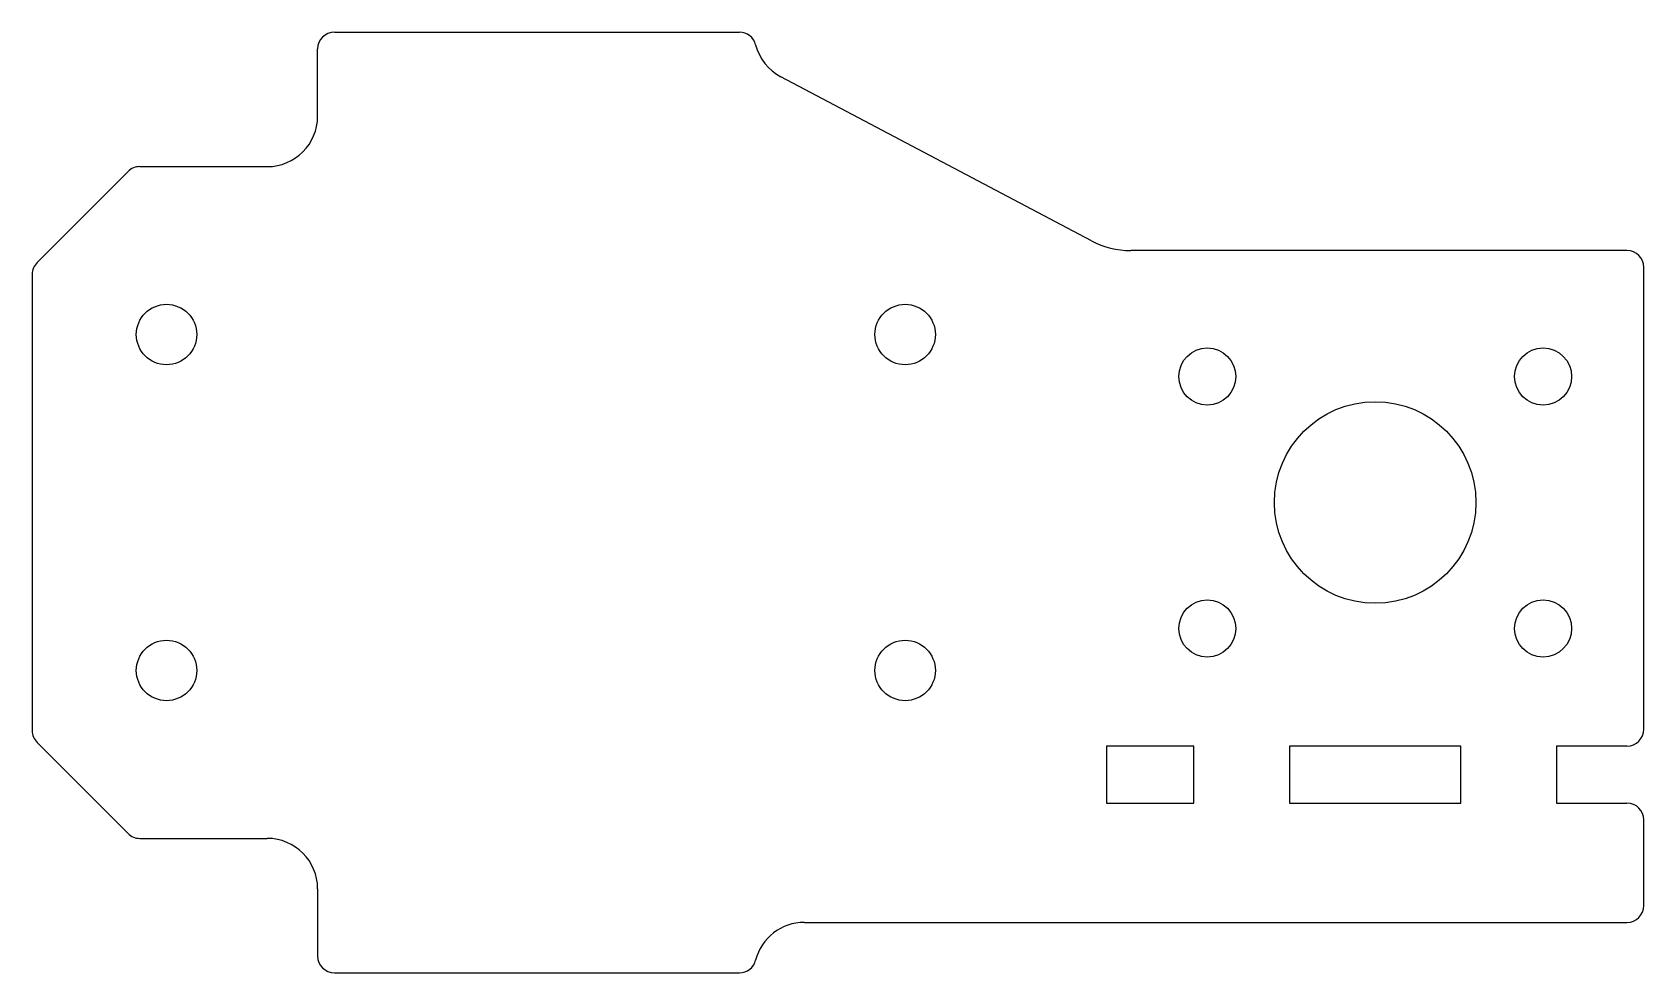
# Model space of a CAD drawing. Header units: millimetres. Extents: x -80 to 16, y -28 to 28.
import ezdxf

# ---------------------------------------------------------------- set-up
doc = ezdxf.new("R2010")
doc.units = ezdxf.units.MM

msp = doc.modelspace()

# ---------------------------------------------------------------- linework, layer by layer
at = {"color": 7, "linetype": 'Continuous', "lineweight": 25}
for p, q in [((-62, 28), (-37.873, 28)), ((-63, 23), (-63, 27)), ((-16.895, 15.578), (-35.401, 25.347)), ((-74.293, 19.707), (-79.707, 14.293)), ((-73.586, 20), (-66, 20)), ((15, 15), (-14.561, 15)), ((-80, 13.586), (-80, -13.586)), ((16, -13.5), (16, 14)), ((-79.707, -14.293), (-74.293, -19.707)), ((-16, -14.5), (-16, -17.9)), ((-10.8, -14.5), (-16, -14.5)), ((-10.8, -17.9), (-10.8, -14.5)), ((-5.1, -14.5), (-5.1, -17.9)), ((5.1, -14.5), (-5.1, -14.5)), ((5.1, -17.9), (5.1, -14.5)), ((10.8, -14.5), (10.8, -17.9)), ((15, -14.5), (10.8, -14.5)), ((-16, -17.9), (-10.8, -17.9)), ((-5.1, -17.9), (5.1, -17.9)), ((10.8, -17.9), (15, -17.9)), ((16, -24), (16, -18.9)), ((-73.586, -20), (-66, -20)), ((-63, -23), (-63, -27)), ((-34, -25), (15, -25)), ((-62, -28), (-37.873, -28))]:
    msp.add_line(p, q, dxfattribs=at)
for centre, radius in [((-72, 10), 1.8), ((-28, 10), 1.8), ((-10, 7.5), 1.7), ((10, 7.5), 1.7), ((0, 0), 6), ((-10, -7.5), 1.7), ((10, -7.5), 1.7), ((-72, -10), 1.8), ((-28, -10), 1.8)]:
    msp.add_circle(centre, radius, dxfattribs=at)
for centre, radius, start, end in [((-62, 27), 1, 90, 180), ((-37.873, 27), 1, 14.47751, 90), ((-34, 28), 3, 194.47751, 242.17075), ((-66, 23), 3, 270, 0), ((-73.586, 19), 1, 90, 135), ((-14.561, 20), 5, 242.17075, 270), ((15, 14), 1, 0, 90), ((-79, 13.586), 1, 135, 180), ((-79, -13.586), 1, 180, 225), ((15, -13.5), 1, 270, 0), ((15, -18.9), 1, 0, 90), ((-73.586, -19), 1, 225, 270), ((-66, -23), 3, 0, 90), ((15, -24), 1, 270, 0), ((-34, -28), 3, 90, 165.52249), ((-62, -27), 1, 180, 270), ((-37.873, -27), 1, 270, 345.52249)]:
    msp.add_arc(centre, radius, start, end, dxfattribs=at)

doc.saveas('drawing.dxf')
